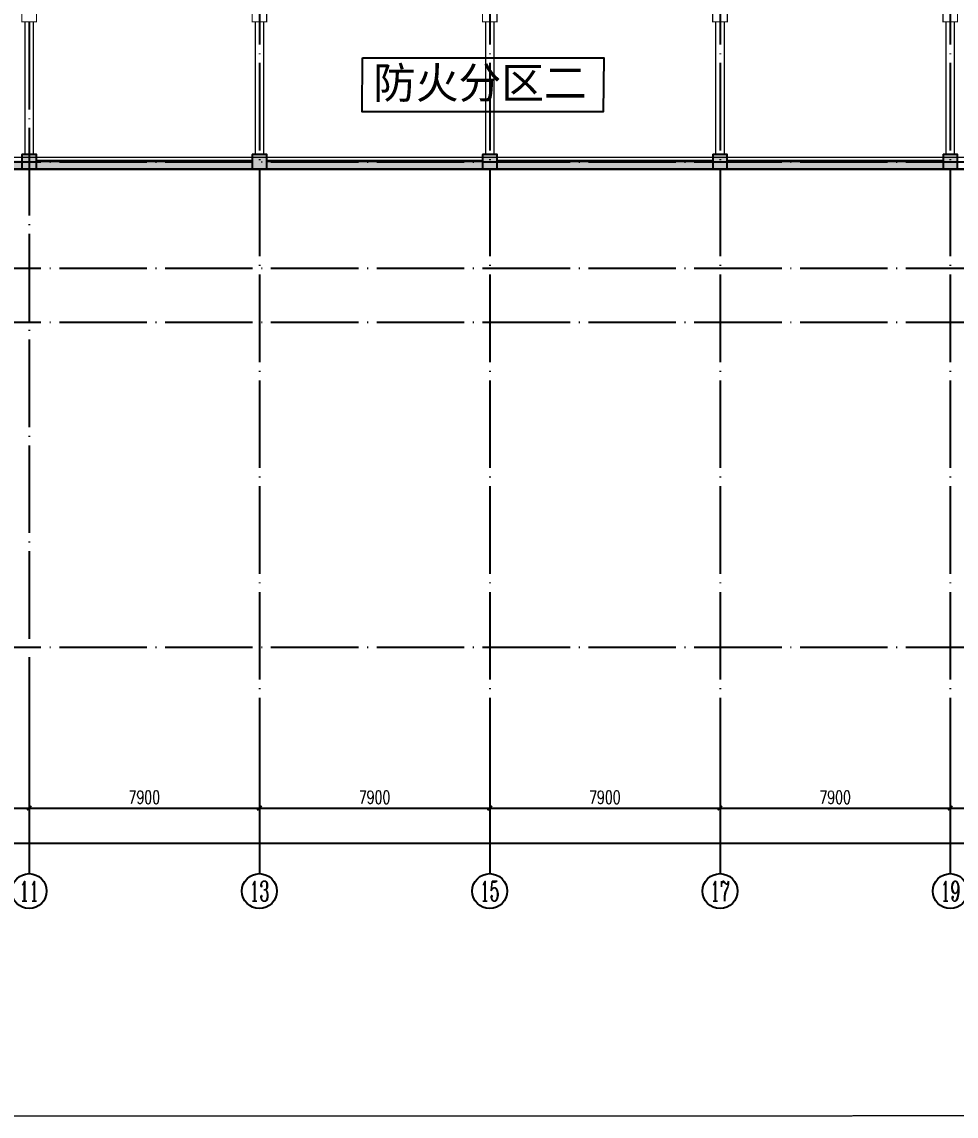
# Model space of a CAD drawing. Extents: x 290727 to 13733020, y 1731457 to 3643100.
# Drawn here: x 544762 to 576812, y 2125590 to 2163130 of the extents above; entities that cross this region are included whole.
import ezdxf
from ezdxf.enums import TextEntityAlignment as Align

# ---------------------------------------------------------------- set-up
doc = ezdxf.new("R2010")
doc.units = 0
doc.header["$LTSCALE"] = 10
for name, pattern in [('ACAD_ISO05W100', [33, 24, -3, 0, -3, 0, -3]), ('DASH', [0.35, 0.25, -0.1]), ('DASHED', [0.75, 0.5, -0.25]), ('DOTE', [2.42, 2, -0.2, 0.02, -0.2])]:
    doc.linetypes.add(name, pattern=pattern)
doc.layers.get('0').update_dxf_attribs({"linetype": 'CONTINUOUS'})
for name, color, linetype in [('AXIS', 3, 'CONTINUOUS'), ('AXIS_TEXT', 7, 'CONTINUOUS'), ('BEAM_DASH', 144, 'DASHED'), ('COLU', 2, 'CONTINUOUS'), ('COLUMN', 9, 'CONTINUOUS'), ('DOTE', 8, 'DOTE'), ('PUB_HATCH', 8, 'CONTINUOUS'), ('WALL', 255, 'CONTINUOUS'), ('作业图', 4, 'CONTINUOUS'), ('文字', 4, 'CONTINUOUS'), ('防火分区示意线', 4, 'CONTINUOUS'), ('防火分区线', 7, 'CONTINUOUS'), ('防火分区面积', 7, 'CONTINUOUS')]:
    doc.layers.add(name, color=color, linetype=linetype)
doc.layers.add('DIM_MODI', color=6, linetype='CONTINUOUS', plot=False)
doc.layers.add('用地红线', color=1, linetype='CONTINUOUS', lineweight=13)
doc.layers.get('0').off()
doc.styles.add('-黑体', font='simhei.ttf')
doc.styles.add('_TCH_AXIS', font='COMPLEX', dxfattribs={"bigfont": 'GBCBIG'})
doc.styles.add('_TCH_DIM_T3', font='SIMPLEX', dxfattribs={"width": 0.705882, "bigfont": 'GBCBIG'})
doc.styles.add('COMPLEX', font='COMPLEX')
doc.dimstyles.new('_TCH_ARCH&&150', dxfattribs={"dimtxt": 446.25, "dimasz": 150, "dimexe": 375, "dimexo": 450, "dimgap": 150, "dimtad": 1, "dimdec": 0, "dimzin": 0, "dimdsep": 46, "dimtxsty": '_TCH_DIM_T3', "dimblk": 'ARCHTICK', "dimcen": 0.09, "dimclrt": 7, "dimazin": 2, "dimtfac": 1, "dimtdec": 0, "dimtix": 1, "dimtmove": 2, "dimatfit": 3, "dimfxl": 1, "dimtolj": 1, "dimtzin": 0, "dimarcsym": 0})

# ---------------------------------------------------------------- blocks, each defined once
blk = doc.blocks.new('_AXISO')
blk.add_circle((0, 0), 0.5)
at = {"layer": 'AXIS_TEXT', "style": 'COMPLEX', "width": 1.041667}
blk.add_attdef('A', text='', height=0.56, dxfattribs=at).set_placement((-0.25, -0.28), (0.25, -0.28), align=Align.FIT)
blk = doc.blocks.new('_ArchTick')
at = {"color": 0, "linetype": 'ByBlock', "const_width": 0.4}
blk.add_lwpolyline([(-0.5, -0.5), (0.5, 0.5)], dxfattribs=at)
blk = doc.blocks.new('*D99')
at = {"layer": 'AXIS', "color": 0, "linetype": 'Continuous', "lineweight": -2, "transparency": 16777216}
for p, q in [((16384, 11750), (16384, 8146)), ((235384, 11750), (235384, 8146)), ((16384, 8521), (235384, 8521))]:
    blk.add_line(p, q, dxfattribs=at)
at = {"layer": 'AXIS', "color": 0, "linetype": 'Continuous', "lineweight": -2, "transparency": 16777216, "xscale": 150, "yscale": 150, "zscale": 150, "rotation": 180}
blk.add_blockref('_ArchTick', (16384, 8521), dxfattribs=at)
at = {"layer": 'AXIS', "color": 0, "linetype": 'Continuous', "lineweight": -2, "transparency": 16777216, "xscale": 150, "yscale": 150, "zscale": 150}
blk.add_blockref('_ArchTick', (235384, 8521), dxfattribs=at)
at = {"layer": 'AXIS', "color": 7, "linetype": 'Continuous', "transparency": 16777216, "insert": (125884, 8895), "char_height": 446.2, "attachment_point": 5, "style": '_TCH_DIM_T3'}
blk.add_mtext('\\A1;219000', dxfattribs=at)
blk = doc.blocks.new('*D106')
at = {"layer": 'AXIS', "color": 0, "linetype": 'Continuous', "lineweight": -2, "transparency": 16777216}
for p, q in [((53984, 11750), (53984, 9346)), ((60084, 11750), (60084, 9346)), ((53984, 9721), (60084, 9721))]:
    blk.add_line(p, q, dxfattribs=at)
at = {"layer": 'AXIS', "color": 0, "linetype": 'Continuous', "lineweight": -2, "transparency": 16777216, "xscale": 150, "yscale": 150, "zscale": 150, "rotation": 180}
blk.add_blockref('_ArchTick', (53984, 9721), dxfattribs=at)
at = {"layer": 'AXIS', "color": 0, "linetype": 'Continuous', "lineweight": -2, "transparency": 16777216, "xscale": 150, "yscale": 150, "zscale": 150}
blk.add_blockref('_ArchTick', (60084, 9721), dxfattribs=at)
at = {"layer": 'AXIS', "color": 7, "linetype": 'Continuous', "transparency": 16777216, "insert": (57034, 10095), "char_height": 446.2, "attachment_point": 5, "style": '_TCH_DIM_T3'}
blk.add_mtext('\\A1;6100', dxfattribs=at)
blk = doc.blocks.new('*D107')
at = {"layer": 'AXIS', "color": 0, "linetype": 'Continuous', "lineweight": -2, "transparency": 16777216}
for p, q in [((60084, 11750), (60084, 9346)), ((67984, 11750), (67984, 9346)), ((60084, 9721), (67984, 9721))]:
    blk.add_line(p, q, dxfattribs=at)
at = {"layer": 'AXIS', "color": 0, "linetype": 'Continuous', "lineweight": -2, "transparency": 16777216, "xscale": 150, "yscale": 150, "zscale": 150, "rotation": 180}
blk.add_blockref('_ArchTick', (60084, 9721), dxfattribs=at)
at = {"layer": 'AXIS', "color": 0, "linetype": 'Continuous', "lineweight": -2, "transparency": 16777216, "xscale": 150, "yscale": 150, "zscale": 150}
blk.add_blockref('_ArchTick', (67984, 9721), dxfattribs=at)
at = {"layer": 'AXIS', "color": 7, "linetype": 'Continuous', "transparency": 16777216, "insert": (64034, 10095), "char_height": 446.2, "attachment_point": 5, "style": '_TCH_DIM_T3'}
blk.add_mtext('\\A1;7900', dxfattribs=at)
blk = doc.blocks.new('*D108')
at = {"layer": 'AXIS', "color": 0, "linetype": 'Continuous', "lineweight": -2, "transparency": 16777216}
for p, q in [((67984, 11750), (67984, 9346)), ((75884, 11750), (75884, 9346)), ((67984, 9721), (75884, 9721))]:
    blk.add_line(p, q, dxfattribs=at)
at = {"layer": 'AXIS', "color": 0, "linetype": 'Continuous', "lineweight": -2, "transparency": 16777216, "xscale": 150, "yscale": 150, "zscale": 150, "rotation": 180}
blk.add_blockref('_ArchTick', (67984, 9721), dxfattribs=at)
at = {"layer": 'AXIS', "color": 0, "linetype": 'Continuous', "lineweight": -2, "transparency": 16777216, "xscale": 150, "yscale": 150, "zscale": 150}
blk.add_blockref('_ArchTick', (75884, 9721), dxfattribs=at)
at = {"layer": 'AXIS', "color": 7, "linetype": 'Continuous', "transparency": 16777216, "insert": (71934, 10095), "char_height": 446.2, "attachment_point": 5, "style": '_TCH_DIM_T3'}
blk.add_mtext('\\A1;7900', dxfattribs=at)
blk = doc.blocks.new('*D109')
at = {"layer": 'AXIS', "color": 0, "linetype": 'Continuous', "lineweight": -2, "transparency": 16777216}
for p, q in [((75884, 11750), (75884, 9346)), ((83784, 11750), (83784, 9346)), ((75884, 9721), (83784, 9721))]:
    blk.add_line(p, q, dxfattribs=at)
at = {"layer": 'AXIS', "color": 0, "linetype": 'Continuous', "lineweight": -2, "transparency": 16777216, "xscale": 150, "yscale": 150, "zscale": 150, "rotation": 180}
blk.add_blockref('_ArchTick', (75884, 9721), dxfattribs=at)
at = {"layer": 'AXIS', "color": 0, "linetype": 'Continuous', "lineweight": -2, "transparency": 16777216, "xscale": 150, "yscale": 150, "zscale": 150}
blk.add_blockref('_ArchTick', (83784, 9721), dxfattribs=at)
at = {"layer": 'AXIS', "color": 7, "linetype": 'Continuous', "transparency": 16777216, "insert": (79834, 10095), "char_height": 446.2, "attachment_point": 5, "style": '_TCH_DIM_T3'}
blk.add_mtext('\\A1;7900', dxfattribs=at)
blk = doc.blocks.new('*D110')
at = {"layer": 'AXIS', "color": 0, "linetype": 'Continuous', "lineweight": -2, "transparency": 16777216}
for p, q in [((83784, 11750), (83784, 9346)), ((91684, 11750), (91684, 9346)), ((83784, 9721), (91684, 9721))]:
    blk.add_line(p, q, dxfattribs=at)
at = {"layer": 'AXIS', "color": 0, "linetype": 'Continuous', "lineweight": -2, "transparency": 16777216, "xscale": 150, "yscale": 150, "zscale": 150, "rotation": 180}
blk.add_blockref('_ArchTick', (83784, 9721), dxfattribs=at)
at = {"layer": 'AXIS', "color": 0, "linetype": 'Continuous', "lineweight": -2, "transparency": 16777216, "xscale": 150, "yscale": 150, "zscale": 150}
blk.add_blockref('_ArchTick', (91684, 9721), dxfattribs=at)
at = {"layer": 'AXIS', "color": 7, "linetype": 'Continuous', "transparency": 16777216, "insert": (87734, 10095), "char_height": 446.2, "attachment_point": 5, "style": '_TCH_DIM_T3'}
blk.add_mtext('\\A1;7900', dxfattribs=at)
blk = doc.blocks.new('*D111')
at = {"layer": 'AXIS', "color": 0, "linetype": 'Continuous', "lineweight": -2, "transparency": 16777216}
for p, q in [((91684, 11750), (91684, 9346)), ((99584, 11750), (99584, 9346)), ((91684, 9721), (99584, 9721))]:
    blk.add_line(p, q, dxfattribs=at)
at = {"layer": 'AXIS', "color": 0, "linetype": 'Continuous', "lineweight": -2, "transparency": 16777216, "xscale": 150, "yscale": 150, "zscale": 150, "rotation": 180}
blk.add_blockref('_ArchTick', (91684, 9721), dxfattribs=at)
at = {"layer": 'AXIS', "color": 0, "linetype": 'Continuous', "lineweight": -2, "transparency": 16777216, "xscale": 150, "yscale": 150, "zscale": 150}
blk.add_blockref('_ArchTick', (99584, 9721), dxfattribs=at)
at = {"layer": 'AXIS', "color": 7, "linetype": 'Continuous', "transparency": 16777216, "insert": (95634, 10095), "char_height": 446.2, "attachment_point": 5, "style": '_TCH_DIM_T3'}
blk.add_mtext('\\A1;7900', dxfattribs=at)
blk = doc.blocks.new('A$C26CF02E8')
at = {"layer": '用地红线', "color": 1, "linetype": 'ACAD_ISO05W100', "ltscale": 0.1}
blk.add_lwpolyline([(15026, 140864), (243102, 140866), (258103, 125865), (258104, 39), (205527, 36), (8170, 25), (26, 25), (26, 10201), (25, 125862)], close=True, dxfattribs=at)
blk = doc.blocks.new('_FZH')
blk.add_lwpolyline([(-0.5, -0.5), (0.5, -0.5), (0.5, 0.5), (-0.5, 0.5)], close=True)
at = {"layer": 'PUB_HATCH'}
blk.add_solid([(-0.5, -0.5), (0.5, -0.5), (-0.5, 0.5), (0.5, 0.5)], dxfattribs=at)
blk = doc.blocks.new('梁图-10.22')
at = {"layer": 'BEAM_DASH', "color": 0, "lineweight": 18}
for p, q in [((-1565874, 207358), (-1565874, 202808)), ((-1565574, 202808), (-1565574, 207358)), ((-1557974, 207358), (-1557974, 202808)), ((-1557674, 202808), (-1557674, 207358)), ((-1550074, 207358), (-1550074, 202808)), ((-1549774, 202808), (-1549774, 207358)), ((-1542174, 207358), (-1542174, 202808)), ((-1541874, 202808), (-1541874, 207358)), ((-1534274, 207358), (-1534274, 202808)), ((-1533974, 202808), (-1533974, 207358))]:
    blk.add_line(p, q, dxfattribs=at)
at = {"layer": 'COLU', "color": 0, "const_width": 40}
for points in [[(-1565474, 207858), (-1565974, 207858), (-1565974, 207358), (-1565474, 207358)], [(-1557574, 207858), (-1558074, 207858), (-1558074, 207358), (-1557574, 207358)], [(-1549674, 207858), (-1550174, 207858), (-1550174, 207358), (-1549674, 207358)], [(-1541774, 207858), (-1542274, 207858), (-1542274, 207358), (-1541774, 207358)], [(-1533874, 207858), (-1534374, 207858), (-1534374, 207358), (-1533874, 207358)], [(-1565474, 202808), (-1565974, 202808), (-1565974, 202308), (-1565474, 202308)], [(-1557574, 202808), (-1558074, 202808), (-1558074, 202308), (-1557574, 202308)], [(-1549674, 202808), (-1550174, 202808), (-1550174, 202308), (-1549674, 202308)], [(-1541774, 202808), (-1542274, 202808), (-1542274, 202308), (-1541774, 202308)], [(-1533874, 202808), (-1534374, 202808), (-1534374, 202308), (-1533874, 202308)]]:
    blk.add_lwpolyline(points, close=True, dxfattribs=at)
at = {"layer": 'WALL', "color": 0, "const_width": 40}
for points in [[(-1558074, 202558), (-1565474, 202558)], [(-1550174, 202558), (-1557574, 202558)], [(-1542274, 202558), (-1549674, 202558)], [(-1534374, 202558), (-1541774, 202558)], [(-1565474, 202308), (-1558074, 202308)], [(-1557574, 202308), (-1550174, 202308)], [(-1549674, 202308), (-1542274, 202308)], [(-1541774, 202308), (-1534374, 202308)]]:
    blk.add_lwpolyline(points, dxfattribs=at)
blk = doc.blocks.new('A$C55C93FC2')
at = {"layer": 'AXIS', "linetype": 'Continuous'}
for p, q in [((60084.1, 12200), (60084.1, 7471.4)), ((67984.1, 12200), (67984.1, 7471.4)), ((75884.1, 12200), (75884.1, 7471.4)), ((83784.1, 12200), (83784.1, 7471.4)), ((91684.1, 12200), (91684.1, 7471.4))]:
    blk.add_line(p, q, dxfattribs=at)
at = {"layer": 'DOTE', "linetype": 'DOTE', "ltscale": 150}
for p, q in [((60084.1, 80242.4), (60084.1, 12200)), ((67984.1, 42542.4), (67984.1, 12200)), ((75884.1, 42542.4), (75884.1, 12200)), ((83784.1, 42542.4), (83784.1, 12200)), ((91684.1, 42542.4), (91684.1, 12200)), ((10299.5, 31892.4), (252290.8, 31892.4)), ((10299.5, 28242.4), (252290.8, 28242.4)), ((10299.5, 26392.4), (252290.8, 26392.4)), ((10299.5, 15242.4), (252290.8, 15242.4))]:
    blk.add_line(p, q, dxfattribs=at)
at = {"layer": 'AXIS', "linetype": 'Continuous'}
ref = blk.add_blockref('_AXISO', (60084.1, 6871.4), dxfattribs=dict(at, xscale=1200, yscale=1200, zscale=1200))
ref.add_attrib('A', '11', dxfattribs={"layer": 'AXIS_TEXT', "linetype": 'Continuous', "height": 678.82, "style": '_TCH_AXIS', "width": 0.875}).set_placement((59744.7, 6532), (60423.5, 6532), align=Align.FIT)
ref = blk.add_blockref('_AXISO', (67984.1, 6871.4), dxfattribs=dict(at, xscale=1200, yscale=1200, zscale=1200))
ref.add_attrib('A', '13', dxfattribs={"layer": 'AXIS_TEXT', "linetype": 'Continuous', "height": 678.82, "style": '_TCH_AXIS', "width": 0.724138}).set_placement((67644.7, 6532), (68323.5, 6532), align=Align.FIT)
ref = blk.add_blockref('_AXISO', (75884.1, 6871.4), dxfattribs=dict(at, xscale=1200, yscale=1200, zscale=1200))
ref.add_attrib('A', '15', dxfattribs={"layer": 'AXIS_TEXT', "linetype": 'Continuous', "height": 678.82, "style": '_TCH_AXIS', "width": 0.724138}).set_placement((75544.7, 6532), (76223.5, 6532), align=Align.FIT)
ref = blk.add_blockref('_AXISO', (83784.1, 6871.4), dxfattribs=dict(at, xscale=1200, yscale=1200, zscale=1200))
ref.add_attrib('A', '17', dxfattribs={"layer": 'AXIS_TEXT', "linetype": 'Continuous', "height": 678.82, "style": '_TCH_AXIS', "width": 0.724138}).set_placement((83444.7, 6532), (84123.5, 6532), align=Align.FIT)
ref = blk.add_blockref('_AXISO', (91684.1, 6871.4), dxfattribs=dict(at, xscale=1200, yscale=1200, zscale=1200))
ref.add_attrib('A', '19', dxfattribs={"layer": 'AXIS_TEXT', "linetype": 'Continuous', "height": 678.82, "style": '_TCH_AXIS', "width": 0.724138}).set_placement((91344.7, 6532), (92023.5, 6532), align=Align.FIT)
for p1, p2, distance, picture, middle in [((16384.1, 12200), (235384.4, 12200), -3678.6, '*D99', (125884.3, 8894.5)), ((53984.1, 12200), (60084.1, 12200), -2478.6, '*D106', (57034.1, 10094.5)), ((60084.1, 12200), (67984.1, 12200), -2478.6, '*D107', (64034.1, 10094.5)), ((67984.1, 12200), (75884.1, 12200), -2478.6, '*D108', (71934.1, 10094.5)), ((75884.1, 12200), (83784.1, 12200), -2478.6, '*D109', (79834.1, 10094.5)), ((83784.1, 12200), (91684.1, 12200), -2478.6, '*D110', (87734.1, 10094.5)), ((91684.1, 12200), (99584.1, 12200), -2478.6, '*D111', (95634.1, 10094.5))]:
    dim = blk.add_aligned_dim(p1=p1, p2=p2, distance=distance, dimstyle='_TCH_ARCH&&150', dxfattribs=at)
    dim.commit()
    dim.dimension.update_dxf_attribs({"geometry": picture, "text_midpoint": middle})
blk = doc.blocks.new('车库建筑作业图')
at = {"layer": 'PUB_HATCH', "linetype": 'Continuous'}
for points in [[(544762, 2158080), (544762, 2158380), (531262, 2158380), (531262, 2158080)], [(552662, 2158080), (552662, 2158380), (545262, 2158380), (545262, 2158080)], [(560562, 2158080), (560562, 2158380), (553162, 2158380), (553162, 2158080)], [(568462, 2158080), (568462, 2158380), (561062, 2158380), (561062, 2158080)], [(576362, 2158080), (576362, 2158380), (568962, 2158380), (568962, 2158080)]]:
    blk.add_hatch(color=256, dxfattribs=at).paths.add_polyline_path(points)
at = {"layer": 'DIM_MODI', "linetype": 'Continuous'}
blk.add_line((591062, 2158080), (527913, 2158080), dxfattribs=at)
at = {"layer": 'WALL', "linetype": 'Continuous'}
for p, q in [((545262, 2158380), (552662, 2158380)), ((553162, 2158380), (560562, 2158380)), ((561062, 2158380), (568462, 2158380)), ((568962, 2158380), (576362, 2158380)), ((545262, 2158080), (552662, 2158080)), ((553162, 2158080), (560562, 2158080)), ((561062, 2158080), (568462, 2158080)), ((568962, 2158080), (576362, 2158080))]:
    blk.add_line(p, q, dxfattribs=at)
at = {"layer": '用地红线', "color": 1, "linetype": 'ACAD_ISO05W100', "ltscale": 0.1}
blk.add_lwpolyline([(505574, 2266429), (733650, 2266431), (748651, 2251430), (748652, 2125604), (696075, 2125601), (498718, 2125590), (490574, 2125590), (490574, 2135766), (490573, 2251427)], close=True, dxfattribs=at)
at = {"layer": '防火分区示意线', "color": 2, "linetype": 'DASH', "ltscale": 300, "const_width": 50}
blk.add_lwpolyline([(531569, 2170730), (531569, 2158480), (540533, 2158480), (540969, 2158480), (591469, 2158480), (591469, 2147580), (596169, 2147580), (596169, 2147580), (603369, 2147580), (603369, 2150830), (612069, 2150830), (612069, 2152680), (616969, 2152680)], dxfattribs=at)
at = {"layer": '防火分区线', "linetype": 'Continuous', "flags": 128}
blk.add_lwpolyline([(507512, 2196380), (507512, 2179980), (539012, 2179980), (539012, 2174980), (531062, 2174980), (531062, 2170330), (531162, 2170330), (531162, 2158080), (540526, 2158080), (540962, 2158080), (591062, 2158080), (591062, 2146980), (596462, 2146980), (597069, 2146980), (603962, 2146980), (603962, 2150330), (612462, 2150330), (612462, 2152280), (617362, 2152280)], dxfattribs=at)
at = {"layer": '防火分区面积', "color": 3, "elevation": 2}
blk.add_lwpolyline([(556445, 2161896), (564721, 2161896), (564709, 2160043), (556434, 2160043)], close=True, dxfattribs=at)
at = {"layer": 'COLUMN', "linetype": 'Continuous', "xscale": 500, "yscale": 500, "zscale": 500, "rotation": 270}
for p in [(545012, 2158330), (552912, 2158330), (560812, 2158330), (568712, 2158330), (576612, 2158330)]:
    blk.add_blockref('_FZH', p, dxfattribs=at)
at = {"layer": '文字', "linetype": 'Continuous'}
for name, p in [('A$C26CF02E8', (490548, 2125565)), ('A$C55C93FC2', (484928, 2126437))]:
    blk.add_blockref(name, p, dxfattribs=at)
at = {"layer": '防火分区面积', "style": '-黑体'}
blk.add_text('防火分区二', height=1075.4, rotation=0, dxfattribs=at).set_placement((556808, 2160503, 2))

msp = doc.modelspace()

# ---------------------------------------------------------------- block references
at = {"layer": '作业图', "color": 8, "linetype": 'ByBlock', "extrusion": (8.37508e-20, 6.90696e-07, 1)}
msp.add_blockref('梁图-10.22', (2110736, 1955772, 0), dxfattribs=at)
at = {"layer": '作业图', "linetype": 'Continuous'}
msp.add_blockref('车库建筑作业图', (0, 0), dxfattribs=at)

doc.saveas('drawing.dxf')
